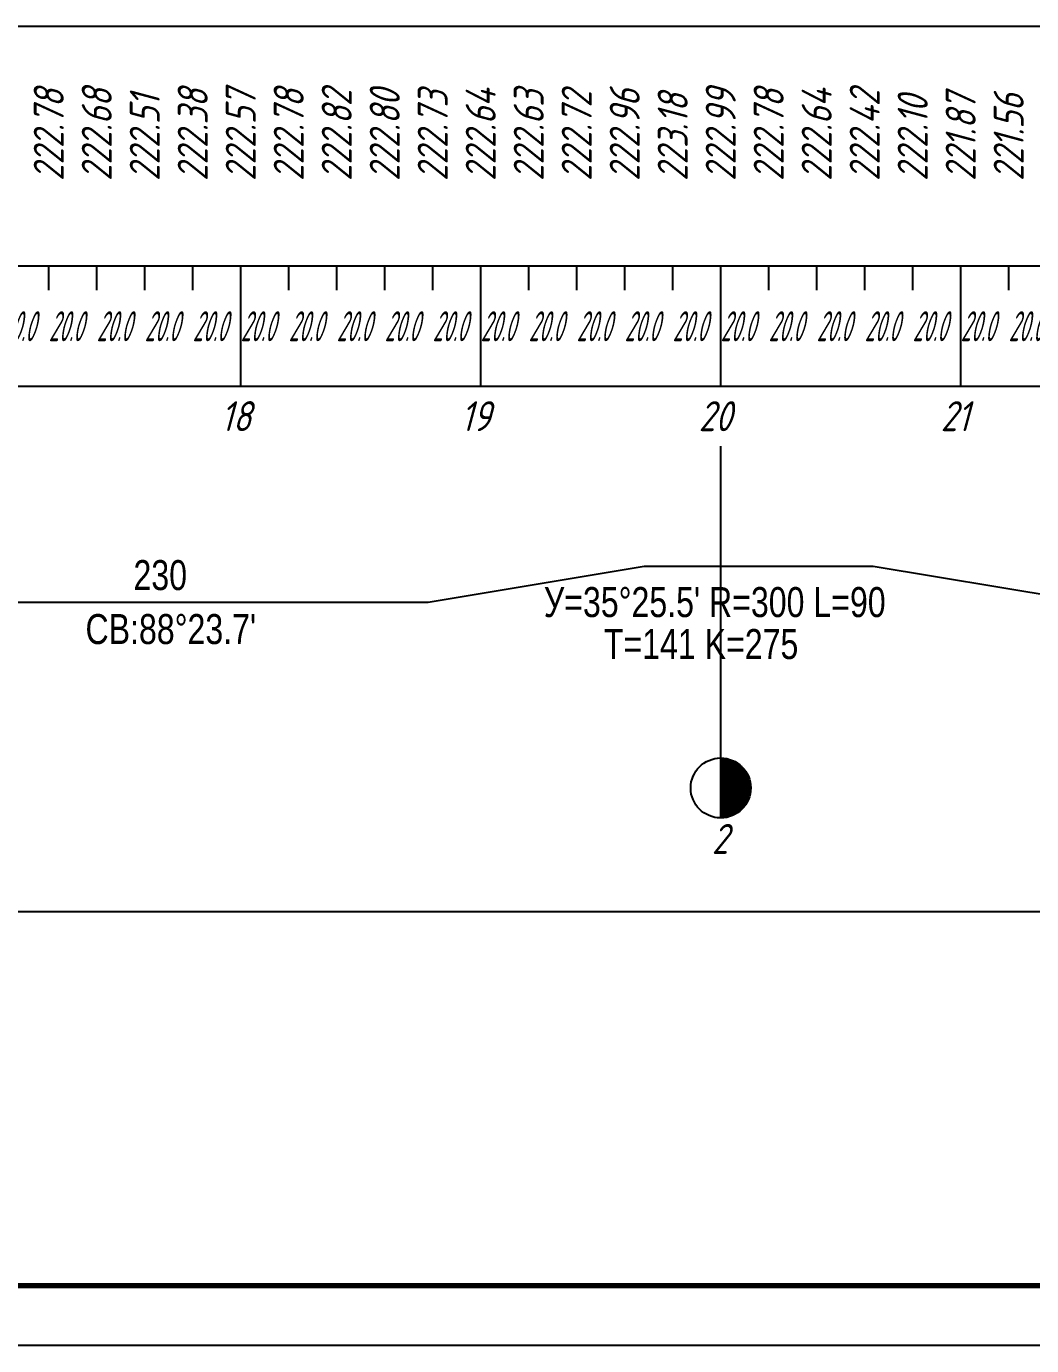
# Model space of a CAD drawing. Extents: x 2172 to 5772, y -842 to -248.
# Drawn here: x 2609.4 to 2693.1, y -842.5 to -732.5 of the extents above; entities that cross this region are included whole.
import ezdxf

# ---------------------------------------------------------------- set-up
doc = ezdxf.new("R2010")
doc.units = 0
doc.header["$MEASUREMENT"] = 0
doc.linetypes.add('CONTI', pattern=[0])
doc.linetypes.add('TP0', pattern=[0])
doc.layers.get('0').update_dxf_attribs({"linetype": 'CONTINUOUS'})
for name, color, linetype in [('RAMKA', 7, 'CONTI'), ('ПИКЕТЫ', 7, 'CONTINUOUS'), ('ТАБЛИЦА', 7, 'CONTINUOUS'), ('ЧЕРНЫЕ_ОТМЕТКИ', 7, 'CONTINUOUS')]:
    doc.layers.add(name, color=color, linetype=linetype)
doc.styles.add('ГОСТ', font='gost.TTF', dxfattribs={"oblique": 15, "height": 1})

msp = doc.modelspace()

# ---------------------------------------------------------------- linework, layer by layer
at = {"linetype": 'TP0'}
for p, q in [((3107.23, -732.48), (2267.23, -732.48)), ((3107.23, -752.48), (2267.23, -752.48)), ((2267.23, -762.48), (3107.23, -762.48)), ((3301.6, -842.48), (2171.6, -842.48))]:
    msp.add_line(p, q, dxfattribs=at)
at = {"linetype": 'Continuous'}
msp.add_line((2202.23, -806.28), (3107.23, -806.28), dxfattribs=at)
at = {"layer": 'RAMKA', "color": 250, "lineweight": 70}
msp.add_line((3296.6, -837.48), (2191.6, -837.48), dxfattribs=at)
at = {"layer": 'ТАБЛИЦА'}
for p, q in [((2667.23, -798.48), (2667.23, -767.48)), ((2667.23, -793.48), (2667.23, -798.48)), ((2667.33, -793.48), (2667.33, -798.48)), ((2667.43, -793.49), (2667.43, -798.47)), ((2667.53, -793.5), (2667.53, -798.46)), ((2667.63, -793.51), (2667.63, -798.45)), ((2667.73, -793.53), (2667.73, -798.43)), ((2667.83, -793.55), (2667.83, -798.4)), ((2667.93, -793.58), (2667.93, -798.38)), ((2668.03, -793.61), (2668.03, -798.35)), ((2668.13, -793.65), (2668.13, -798.31)), ((2668.23, -793.69), (2668.23, -798.27)), ((2668.33, -793.73), (2668.33, -798.22)), ((2668.43, -793.78), (2668.43, -798.17)), ((2668.53, -793.84), (2668.53, -798.11)), ((2668.63, -793.91), (2668.63, -798.05)), ((2668.73, -793.98), (2668.73, -797.98)), ((2668.83, -794.06), (2668.83, -797.9)), ((2668.93, -794.14), (2668.93, -797.81)), ((2669.03, -794.24), (2669.03, -797.71)), ((2669.13, -794.35), (2669.13, -797.6)), ((2669.23, -794.48), (2669.23, -797.48)), ((2669.33, -794.62), (2669.33, -797.33)), ((2669.43, -794.79), (2669.43, -797.17)), ((2669.53, -795), (2669.53, -796.96)), ((2669.63, -795.28), (2669.63, -796.68))]:
    msp.add_line(p, q, dxfattribs=at)
msp.add_circle((2667.23, -795.98), 2.5, dxfattribs=at)
at = {"layer": 'ЧЕРНЫЕ_ОТМЕТКИ'}
for p, q in [((2611.23, -754.48), (2611.23, -752.48)), ((2615.23, -754.48), (2615.23, -752.48)), ((2619.23, -754.48), (2619.23, -752.48)), ((2623.23, -754.48), (2623.23, -752.48)), ((2627.23, -762.48), (2627.23, -752.48)), ((2631.23, -754.48), (2631.23, -752.48)), ((2635.23, -754.48), (2635.23, -752.48)), ((2639.23, -754.48), (2639.23, -752.48)), ((2643.23, -754.48), (2643.23, -752.48)), ((2647.23, -762.48), (2647.23, -752.48)), ((2651.23, -754.48), (2651.23, -752.48)), ((2655.23, -754.48), (2655.23, -752.48)), ((2659.23, -754.48), (2659.23, -752.48)), ((2663.23, -754.48), (2663.23, -752.48)), ((2667.23, -762.48), (2667.23, -752.48)), ((2671.23, -754.48), (2671.23, -752.48)), ((2675.23, -754.48), (2675.23, -752.48)), ((2679.23, -754.48), (2679.23, -752.48)), ((2683.23, -754.48), (2683.23, -752.48)), ((2687.23, -762.48), (2687.23, -752.48)), ((2691.23, -754.48), (2691.23, -752.48)), ((2642.84, -780.48), (2660.84, -777.48)), ((2660.84, -777.48), (2679.93, -777.48)), ((2679.93, -777.48), (2697.93, -780.48)), ((2596.74, -780.48), (2642.84, -780.48))]:
    msp.add_line(p, q, dxfattribs=at)

# ---------------------------------------------------------------- texts
at = {"layer": 'ПИКЕТЫ', "style": 'ГОСТ', "oblique": 15}
for s, p in [('18', (2625.56, -766.23)), ('19', (2645.56, -766.23)), ('20', (2665.39, -766.23)), ('21', (2685.56, -766.23))]:
    msp.add_text(s, height=2.5, dxfattribs=at).set_placement(p)
at = {"layer": 'ТАБЛИЦА', "style": 'ГОСТ', "oblique": 15}
msp.add_text('2', height=2.5, dxfattribs=at).set_placement((2666.48, -801.48))
at = {"layer": 'ЧЕРНЫЕ_ОТМЕТКИ', "style": 'ГОСТ', "oblique": 15}
for s, p in [('222.78', (2612.48, -745.37)), ('222.68', (2616.48, -745.37)), ('222.51', (2620.48, -745.37)), ('222.38', (2624.48, -745.37)), ('222.57', (2628.48, -745.37)), ('222.78', (2632.48, -745.37)), ('222.82', (2636.48, -745.37)), ('222.80', (2640.48, -745.37)), ('222.73', (2644.48, -745.37)), ('222.64', (2648.48, -745.37)), ('222.63', (2652.48, -745.37)), ('222.72', (2656.48, -745.37)), ('222.96', (2660.48, -745.37)), ('223.18', (2664.48, -745.37)), ('222.99', (2668.48, -745.37)), ('222.78', (2672.48, -745.37)), ('222.64', (2676.48, -745.37)), ('222.42', (2680.48, -745.37)), ('222.10', (2684.48, -745.37)), ('221.87', (2688.48, -745.37)), ('221.56', (2692.48, -745.37))]:
    msp.add_text(s, height=2.5, rotation=90, dxfattribs=at).set_placement(p)
at = {"layer": 'ЧЕРНЫЕ_ОТМЕТКИ', "style": 'ГОСТ', "oblique": 15, "width": 0.6}
for p in [(2607.23, -758.73), (2611.23, -758.73), (2615.23, -758.73), (2619.23, -758.73), (2623.23, -758.73), (2627.23, -758.73), (2631.23, -758.73), (2635.23, -758.73), (2639.23, -758.73), (2643.23, -758.73), (2647.23, -758.73), (2651.23, -758.73), (2655.23, -758.73), (2659.23, -758.73), (2663.23, -758.73), (2667.23, -758.73), (2671.23, -758.73), (2675.23, -758.73), (2679.23, -758.73), (2683.23, -758.73), (2687.23, -758.73), (2691.23, -758.73)]:
    msp.add_text('20.0', height=2.5, dxfattribs=at).set_placement(p)
at = {"layer": 'ЧЕРНЫЕ_ОТМЕТКИ', "width": 0.8}
for s, p in [('230', (2618.29, -779.48)), ("У=35°25.5' R=300 L=90", (2652.49, -781.73)), ("СВ:88°23.7'", (2614.29, -783.98)), ('T=141 K=275', (2657.49, -785.23))]:
    msp.add_text(s, height=2.5, dxfattribs=at).set_placement(p)

doc.saveas('drawing.dxf')
